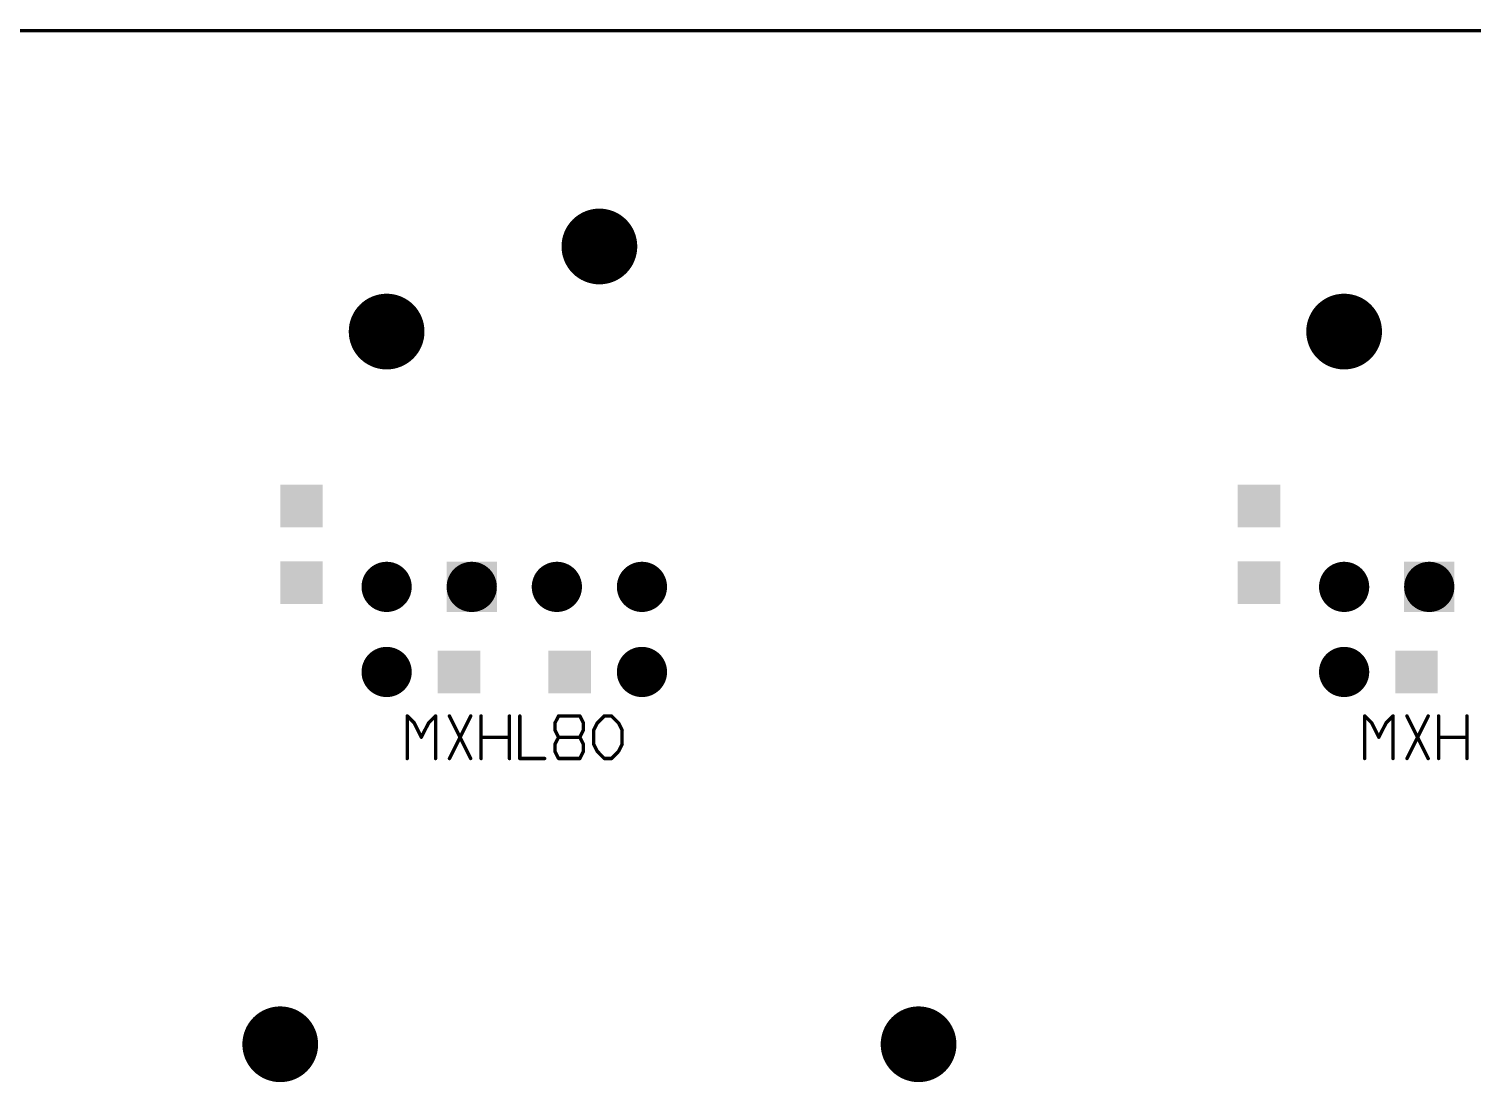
# Model space of a CAD drawing. Header units: millimetres. Extents: x 451 to 799, y 260 to 388.
# Drawn here: x 627.09 to 670.16, y 351.12 to 382.56 of the extents above; entities that cross this region are included whole.
import ezdxf

# ---------------------------------------------------------------- set-up
doc = ezdxf.new("R2010")
doc.units = ezdxf.units.MM
for name, color, linetype in [('3_A_', 4, 'Continuous'), ('4_A_', 54, 'Continuous'), ('5_A_', 7, 'Continuous'), ('8_A_', 3, 'Continuous')]:
    doc.layers.add(name, color=color, linetype=linetype)

# ---------------------------------------------------------------- blocks, each defined once
blk = doc.blocks.new('D24ROUND1_4986X1_4986')
blk.add_lwpolyline([(0.37465, 0, 0.7493, 0.7493, 1), (-0.37465, 0, 0.7493, 0.7493, 1), (0.37465, 0, 0.7493, 0.7493, 0)], format="xyseb")
blk = doc.blocks.new('D25ROUND2_2606X2_2606')
blk.add_lwpolyline([(0.56515, 0, 1.1303, 1.1303, 1), (-0.56515, 0, 1.1303, 1.1303, 1), (0.56515, 0, 1.1303, 1.1303, 0)], format="xyseb")
blk = doc.blocks.new('D16SQUARE1_27X1_27')
blk.add_solid([(-0.635, -0.635), (0.635, -0.635), (-0.635, 0.635), (0.635, 0.635)])
blk = doc.blocks.new('D41SQUARE1_4986X1_4986')
blk.add_solid([(-0.7493, -0.7493), (0.7493, -0.7493), (-0.7493, 0.7493), (0.7493, 0.7493)])

msp = doc.modelspace()

# ---------------------------------------------------------------- linework, layer by layer
at = {"layer": '5_A_'}
for points in [[(638.591, 361.843, 0.102, 0.102, 0), (638.38, 362.054, 0.102, 0.102, 0)], [(638.38, 362.054, 0.102, 0.102, 0), (638.38, 360.784, 0.102, 0.102, 0)], [(638.801, 361.419, 0.102, 0.102, 0), (638.591, 361.843, 0.102, 0.102, 0)], [(639.015, 361.843, 0.102, 0.102, 0), (638.801, 361.419, 0.102, 0.102, 0)], [(639.226, 362.054, 0.102, 0.102, 0), (639.015, 361.843, 0.102, 0.102, 0)], [(639.226, 360.784, 0.102, 0.102, 0), (639.226, 362.054, 0.102, 0.102, 0)], [(640.275, 360.784, 0.102, 0.102, 0), (639.64, 362.054, 0.102, 0.102, 0)], [(640.275, 362.054, 0.102, 0.102, 0), (639.64, 360.784, 0.102, 0.102, 0)], [(640.585, 360.784, 0.102, 0.102, 0), (640.585, 362.054, 0.102, 0.102, 0)], [(641.43, 360.784, 0.102, 0.102, 0), (641.43, 362.054, 0.102, 0.102, 0)], [(641.74, 360.784, 0.102, 0.102, 0), (641.74, 362.054, 0.102, 0.102, 0)], [(642.896, 362.054, 0.102, 0.102, 0), (642.789, 361.843, 0.102, 0.102, 0)], [(642.789, 361.843, 0.102, 0.102, 0), (642.789, 361.633, 0.102, 0.102, 0)], [(643.531, 362.054, 0.102, 0.102, 0), (642.896, 362.054, 0.102, 0.102, 0)], [(643.638, 361.843, 0.102, 0.102, 0), (643.531, 362.054, 0.102, 0.102, 0)], [(643.638, 361.633, 0.102, 0.102, 0), (643.638, 361.843, 0.102, 0.102, 0)], [(643.945, 361.633, 0.102, 0.102, 0), (644.052, 361.843, 0.102, 0.102, 0)], [(644.052, 361.843, 0.102, 0.102, 0), (644.262, 362.054, 0.102, 0.102, 0)], [(644.262, 362.054, 0.102, 0.102, 0), (644.476, 362.054, 0.102, 0.102, 0)], [(644.476, 362.054, 0.102, 0.102, 0), (644.687, 361.843, 0.102, 0.102, 0)], [(644.687, 361.843, 0.102, 0.102, 0), (644.793, 361.633, 0.102, 0.102, 0)], [(667.166, 361.843, 0.102, 0.102, 0), (666.955, 362.054, 0.102, 0.102, 0)], [(666.955, 362.054, 0.102, 0.102, 0), (666.955, 360.784, 0.102, 0.102, 0)], [(667.376, 361.419, 0.102, 0.102, 0), (667.166, 361.843, 0.102, 0.102, 0)], [(667.59, 361.843, 0.102, 0.102, 0), (667.376, 361.419, 0.102, 0.102, 0)], [(667.801, 362.054, 0.102, 0.102, 0), (667.59, 361.843, 0.102, 0.102, 0)], [(667.801, 360.784, 0.102, 0.102, 0), (667.801, 362.054, 0.102, 0.102, 0)], [(668.85, 360.784, 0.102, 0.102, 0), (668.215, 362.054, 0.102, 0.102, 0)], [(668.85, 362.054, 0.102, 0.102, 0), (668.215, 360.784, 0.102, 0.102, 0)], [(669.16, 360.784, 0.102, 0.102, 0), (669.16, 362.054, 0.102, 0.102, 0)], [(670.005, 360.784, 0.102, 0.102, 0), (670.005, 362.054, 0.102, 0.102, 0)], [(641.43, 361.419, 0.102, 0.102, 0), (640.585, 361.419, 0.102, 0.102, 0)], [(642.789, 361.633, 0.102, 0.102, 0), (642.896, 361.419, 0.102, 0.102, 0)], [(642.789, 361.208, 0.102, 0.102, 0), (642.896, 361.419, 0.102, 0.102, 0)], [(642.896, 361.419, 0.102, 0.102, 0), (643.531, 361.419, 0.102, 0.102, 0)], [(643.531, 361.419, 0.102, 0.102, 0), (643.638, 361.633, 0.102, 0.102, 0)], [(643.531, 361.419, 0.102, 0.102, 0), (643.638, 361.208, 0.102, 0.102, 0)], [(643.945, 361.208, 0.102, 0.102, 0), (643.945, 361.633, 0.102, 0.102, 0)], [(644.793, 361.633, 0.102, 0.102, 0), (644.793, 361.208, 0.102, 0.102, 0)], [(670.005, 361.419, 0.102, 0.102, 0), (669.16, 361.419, 0.102, 0.102, 0)], [(642.789, 360.998, 0.102, 0.102, 0), (642.789, 361.208, 0.102, 0.102, 0)], [(642.896, 360.784, 0.102, 0.102, 0), (642.789, 360.998, 0.102, 0.102, 0)], [(643.638, 360.998, 0.102, 0.102, 0), (643.531, 360.784, 0.102, 0.102, 0)], [(643.638, 361.208, 0.102, 0.102, 0), (643.638, 360.998, 0.102, 0.102, 0)], [(644.052, 360.998, 0.102, 0.102, 0), (643.945, 361.208, 0.102, 0.102, 0)], [(644.262, 360.784, 0.102, 0.102, 0), (644.052, 360.998, 0.102, 0.102, 0)], [(644.687, 360.998, 0.102, 0.102, 0), (644.476, 360.784, 0.102, 0.102, 0)], [(644.793, 361.208, 0.102, 0.102, 0), (644.687, 360.998, 0.102, 0.102, 0)], [(642.482, 360.784, 0.102, 0.102, 0), (641.74, 360.784, 0.102, 0.102, 0)], [(643.531, 360.784, 0.102, 0.102, 0), (642.896, 360.784, 0.102, 0.102, 0)], [(644.476, 360.784, 0.102, 0.102, 0), (644.262, 360.784, 0.102, 0.102, 0)]]:
    msp.add_lwpolyline(points, format="xyseb", dxfattribs=at)
for points in [[(638.354, 362.054, 0.0508, 0.0508, 1), (638.405, 362.054, 0.0508, 0.0508, 1), (638.354, 362.054, 0.0508, 0.0508, 0)], [(638.354, 362.054, 0.0508, 0.0508, 1), (638.405, 362.054, 0.0508, 0.0508, 1), (638.354, 362.054, 0.0508, 0.0508, 0)], [(638.354, 362.054, 0.0508, 0.0508, 1), (638.405, 362.054, 0.0508, 0.0508, 1), (638.354, 362.054, 0.0508, 0.0508, 0)], [(638.565, 361.843, 0.0508, 0.0508, 1), (638.616, 361.843, 0.0508, 0.0508, 1), (638.565, 361.843, 0.0508, 0.0508, 0)], [(638.565, 361.843, 0.0508, 0.0508, 1), (638.616, 361.843, 0.0508, 0.0508, 1), (638.565, 361.843, 0.0508, 0.0508, 0)], [(638.565, 361.843, 0.0508, 0.0508, 1), (638.616, 361.843, 0.0508, 0.0508, 1), (638.565, 361.843, 0.0508, 0.0508, 0)], [(638.989, 361.843, 0.0508, 0.0508, 1), (639.04, 361.843, 0.0508, 0.0508, 1), (638.989, 361.843, 0.0508, 0.0508, 0)], [(638.989, 361.843, 0.0508, 0.0508, 1), (639.04, 361.843, 0.0508, 0.0508, 1), (638.989, 361.843, 0.0508, 0.0508, 0)], [(638.989, 361.843, 0.0508, 0.0508, 1), (639.04, 361.843, 0.0508, 0.0508, 1), (638.989, 361.843, 0.0508, 0.0508, 0)], [(639.2, 362.054, 0.0508, 0.0508, 1), (639.251, 362.054, 0.0508, 0.0508, 1), (639.2, 362.054, 0.0508, 0.0508, 0)], [(639.2, 362.054, 0.0508, 0.0508, 1), (639.251, 362.054, 0.0508, 0.0508, 1), (639.2, 362.054, 0.0508, 0.0508, 0)], [(639.2, 362.054, 0.0508, 0.0508, 1), (639.251, 362.054, 0.0508, 0.0508, 1), (639.2, 362.054, 0.0508, 0.0508, 0)], [(639.614, 362.054, 0.0508, 0.0508, 1), (639.665, 362.054, 0.0508, 0.0508, 1), (639.614, 362.054, 0.0508, 0.0508, 0)], [(639.614, 362.054, 0.0508, 0.0508, 1), (639.665, 362.054, 0.0508, 0.0508, 1), (639.614, 362.054, 0.0508, 0.0508, 0)], [(640.249, 362.054, 0.0508, 0.0508, 1), (640.3, 362.054, 0.0508, 0.0508, 1), (640.249, 362.054, 0.0508, 0.0508, 0)], [(640.559, 362.054, 0.0508, 0.0508, 1), (640.61, 362.054, 0.0508, 0.0508, 1), (640.559, 362.054, 0.0508, 0.0508, 0)], [(640.559, 362.054, 0.0508, 0.0508, 1), (640.61, 362.054, 0.0508, 0.0508, 1), (640.559, 362.054, 0.0508, 0.0508, 0)], [(641.405, 362.054, 0.0508, 0.0508, 1), (641.456, 362.054, 0.0508, 0.0508, 1), (641.405, 362.054, 0.0508, 0.0508, 0)], [(641.405, 362.054, 0.0508, 0.0508, 1), (641.456, 362.054, 0.0508, 0.0508, 1), (641.405, 362.054, 0.0508, 0.0508, 0)], [(641.715, 362.054, 0.0508, 0.0508, 1), (641.766, 362.054, 0.0508, 0.0508, 1), (641.715, 362.054, 0.0508, 0.0508, 0)], [(641.715, 362.054, 0.0508, 0.0508, 1), (641.766, 362.054, 0.0508, 0.0508, 1), (641.715, 362.054, 0.0508, 0.0508, 0)], [(642.764, 361.843, 0.0508, 0.0508, 1), (642.815, 361.843, 0.0508, 0.0508, 1), (642.764, 361.843, 0.0508, 0.0508, 0)], [(642.764, 361.843, 0.0508, 0.0508, 1), (642.815, 361.843, 0.0508, 0.0508, 1), (642.764, 361.843, 0.0508, 0.0508, 0)], [(642.764, 361.843, 0.0508, 0.0508, 1), (642.815, 361.843, 0.0508, 0.0508, 1), (642.764, 361.843, 0.0508, 0.0508, 0)], [(642.871, 362.054, 0.0508, 0.0508, 1), (642.921, 362.054, 0.0508, 0.0508, 1), (642.871, 362.054, 0.0508, 0.0508, 0)], [(642.871, 362.054, 0.0508, 0.0508, 1), (642.921, 362.054, 0.0508, 0.0508, 1), (642.871, 362.054, 0.0508, 0.0508, 0)], [(642.871, 362.054, 0.0508, 0.0508, 1), (642.921, 362.054, 0.0508, 0.0508, 1), (642.871, 362.054, 0.0508, 0.0508, 0)], [(643.506, 362.054, 0.0508, 0.0508, 1), (643.556, 362.054, 0.0508, 0.0508, 1), (643.506, 362.054, 0.0508, 0.0508, 0)], [(643.506, 362.054, 0.0508, 0.0508, 1), (643.556, 362.054, 0.0508, 0.0508, 1), (643.506, 362.054, 0.0508, 0.0508, 0)], [(643.506, 362.054, 0.0508, 0.0508, 1), (643.556, 362.054, 0.0508, 0.0508, 1), (643.506, 362.054, 0.0508, 0.0508, 0)], [(643.612, 361.843, 0.0508, 0.0508, 1), (643.663, 361.843, 0.0508, 0.0508, 1), (643.612, 361.843, 0.0508, 0.0508, 0)], [(643.612, 361.843, 0.0508, 0.0508, 1), (643.663, 361.843, 0.0508, 0.0508, 1), (643.612, 361.843, 0.0508, 0.0508, 0)], [(643.612, 361.843, 0.0508, 0.0508, 1), (643.663, 361.843, 0.0508, 0.0508, 1), (643.612, 361.843, 0.0508, 0.0508, 0)], [(644.026, 361.843, 0.0508, 0.0508, 1), (644.077, 361.843, 0.0508, 0.0508, 1), (644.026, 361.843, 0.0508, 0.0508, 0)], [(644.026, 361.843, 0.0508, 0.0508, 1), (644.077, 361.843, 0.0508, 0.0508, 1), (644.026, 361.843, 0.0508, 0.0508, 0)], [(644.026, 361.843, 0.0508, 0.0508, 1), (644.077, 361.843, 0.0508, 0.0508, 1), (644.026, 361.843, 0.0508, 0.0508, 0)], [(644.237, 362.054, 0.0508, 0.0508, 1), (644.288, 362.054, 0.0508, 0.0508, 1), (644.237, 362.054, 0.0508, 0.0508, 0)], [(644.237, 362.054, 0.0508, 0.0508, 1), (644.288, 362.054, 0.0508, 0.0508, 1), (644.237, 362.054, 0.0508, 0.0508, 0)], [(644.237, 362.054, 0.0508, 0.0508, 1), (644.288, 362.054, 0.0508, 0.0508, 1), (644.237, 362.054, 0.0508, 0.0508, 0)], [(644.45, 362.054, 0.0508, 0.0508, 1), (644.501, 362.054, 0.0508, 0.0508, 1), (644.45, 362.054, 0.0508, 0.0508, 0)], [(644.45, 362.054, 0.0508, 0.0508, 1), (644.501, 362.054, 0.0508, 0.0508, 1), (644.45, 362.054, 0.0508, 0.0508, 0)], [(644.45, 362.054, 0.0508, 0.0508, 1), (644.501, 362.054, 0.0508, 0.0508, 1), (644.45, 362.054, 0.0508, 0.0508, 0)], [(644.661, 361.843, 0.0508, 0.0508, 1), (644.712, 361.843, 0.0508, 0.0508, 1), (644.661, 361.843, 0.0508, 0.0508, 0)], [(644.661, 361.843, 0.0508, 0.0508, 1), (644.712, 361.843, 0.0508, 0.0508, 1), (644.661, 361.843, 0.0508, 0.0508, 0)], [(644.661, 361.843, 0.0508, 0.0508, 1), (644.712, 361.843, 0.0508, 0.0508, 1), (644.661, 361.843, 0.0508, 0.0508, 0)], [(666.929, 362.054, 0.0508, 0.0508, 1), (666.98, 362.054, 0.0508, 0.0508, 1), (666.929, 362.054, 0.0508, 0.0508, 0)], [(666.929, 362.054, 0.0508, 0.0508, 1), (666.98, 362.054, 0.0508, 0.0508, 1), (666.929, 362.054, 0.0508, 0.0508, 0)], [(666.929, 362.054, 0.0508, 0.0508, 1), (666.98, 362.054, 0.0508, 0.0508, 1), (666.929, 362.054, 0.0508, 0.0508, 0)], [(667.14, 361.843, 0.0508, 0.0508, 1), (667.191, 361.843, 0.0508, 0.0508, 1), (667.14, 361.843, 0.0508, 0.0508, 0)], [(667.14, 361.843, 0.0508, 0.0508, 1), (667.191, 361.843, 0.0508, 0.0508, 1), (667.14, 361.843, 0.0508, 0.0508, 0)], [(667.14, 361.843, 0.0508, 0.0508, 1), (667.191, 361.843, 0.0508, 0.0508, 1), (667.14, 361.843, 0.0508, 0.0508, 0)], [(667.564, 361.843, 0.0508, 0.0508, 1), (667.615, 361.843, 0.0508, 0.0508, 1), (667.564, 361.843, 0.0508, 0.0508, 0)], [(667.564, 361.843, 0.0508, 0.0508, 1), (667.615, 361.843, 0.0508, 0.0508, 1), (667.564, 361.843, 0.0508, 0.0508, 0)], [(667.564, 361.843, 0.0508, 0.0508, 1), (667.615, 361.843, 0.0508, 0.0508, 1), (667.564, 361.843, 0.0508, 0.0508, 0)], [(667.775, 362.054, 0.0508, 0.0508, 1), (667.826, 362.054, 0.0508, 0.0508, 1), (667.775, 362.054, 0.0508, 0.0508, 0)], [(667.775, 362.054, 0.0508, 0.0508, 1), (667.826, 362.054, 0.0508, 0.0508, 1), (667.775, 362.054, 0.0508, 0.0508, 0)], [(667.775, 362.054, 0.0508, 0.0508, 1), (667.826, 362.054, 0.0508, 0.0508, 1), (667.775, 362.054, 0.0508, 0.0508, 0)], [(668.189, 362.054, 0.0508, 0.0508, 1), (668.24, 362.054, 0.0508, 0.0508, 1), (668.189, 362.054, 0.0508, 0.0508, 0)], [(668.189, 362.054, 0.0508, 0.0508, 1), (668.24, 362.054, 0.0508, 0.0508, 1), (668.189, 362.054, 0.0508, 0.0508, 0)], [(668.824, 362.054, 0.0508, 0.0508, 1), (668.875, 362.054, 0.0508, 0.0508, 1), (668.824, 362.054, 0.0508, 0.0508, 0)], [(669.134, 362.054, 0.0508, 0.0508, 1), (669.185, 362.054, 0.0508, 0.0508, 1), (669.134, 362.054, 0.0508, 0.0508, 0)], [(669.134, 362.054, 0.0508, 0.0508, 1), (669.185, 362.054, 0.0508, 0.0508, 1), (669.134, 362.054, 0.0508, 0.0508, 0)], [(669.98, 362.054, 0.0508, 0.0508, 1), (670.031, 362.054, 0.0508, 0.0508, 1), (669.98, 362.054, 0.0508, 0.0508, 0)], [(669.98, 362.054, 0.0508, 0.0508, 1), (670.031, 362.054, 0.0508, 0.0508, 1), (669.98, 362.054, 0.0508, 0.0508, 0)], [(638.776, 361.419, 0.0508, 0.0508, 1), (638.827, 361.419, 0.0508, 0.0508, 1), (638.776, 361.419, 0.0508, 0.0508, 0)], [(638.776, 361.419, 0.0508, 0.0508, 1), (638.827, 361.419, 0.0508, 0.0508, 1), (638.776, 361.419, 0.0508, 0.0508, 0)], [(638.776, 361.419, 0.0508, 0.0508, 1), (638.827, 361.419, 0.0508, 0.0508, 1), (638.776, 361.419, 0.0508, 0.0508, 0)], [(640.559, 361.419, 0.0508, 0.0508, 1), (640.61, 361.419, 0.0508, 0.0508, 1), (640.559, 361.419, 0.0508, 0.0508, 0)], [(640.559, 361.419, 0.0508, 0.0508, 1), (640.61, 361.419, 0.0508, 0.0508, 1), (640.559, 361.419, 0.0508, 0.0508, 0)], [(641.405, 361.419, 0.0508, 0.0508, 1), (641.456, 361.419, 0.0508, 0.0508, 1), (641.405, 361.419, 0.0508, 0.0508, 0)], [(642.764, 361.633, 0.0508, 0.0508, 1), (642.815, 361.633, 0.0508, 0.0508, 1), (642.764, 361.633, 0.0508, 0.0508, 0)], [(642.764, 361.633, 0.0508, 0.0508, 1), (642.815, 361.633, 0.0508, 0.0508, 1), (642.764, 361.633, 0.0508, 0.0508, 0)], [(642.764, 361.633, 0.0508, 0.0508, 1), (642.815, 361.633, 0.0508, 0.0508, 1), (642.764, 361.633, 0.0508, 0.0508, 0)], [(642.871, 361.419, 0.0508, 0.0508, 1), (642.921, 361.419, 0.0508, 0.0508, 1), (642.871, 361.419, 0.0508, 0.0508, 0)], [(642.871, 361.419, 0.0508, 0.0508, 1), (642.921, 361.419, 0.0508, 0.0508, 1), (642.871, 361.419, 0.0508, 0.0508, 0)], [(642.871, 361.419, 0.0508, 0.0508, 1), (642.921, 361.419, 0.0508, 0.0508, 1), (642.871, 361.419, 0.0508, 0.0508, 0)], [(642.871, 361.419, 0.0508, 0.0508, 1), (642.921, 361.419, 0.0508, 0.0508, 1), (642.871, 361.419, 0.0508, 0.0508, 0)], [(642.871, 361.419, 0.0508, 0.0508, 1), (642.921, 361.419, 0.0508, 0.0508, 1), (642.871, 361.419, 0.0508, 0.0508, 0)], [(643.506, 361.419, 0.0508, 0.0508, 1), (643.556, 361.419, 0.0508, 0.0508, 1), (643.506, 361.419, 0.0508, 0.0508, 0)], [(643.506, 361.419, 0.0508, 0.0508, 1), (643.556, 361.419, 0.0508, 0.0508, 1), (643.506, 361.419, 0.0508, 0.0508, 0)], [(643.506, 361.419, 0.0508, 0.0508, 1), (643.556, 361.419, 0.0508, 0.0508, 1), (643.506, 361.419, 0.0508, 0.0508, 0)], [(643.506, 361.419, 0.0508, 0.0508, 1), (643.556, 361.419, 0.0508, 0.0508, 1), (643.506, 361.419, 0.0508, 0.0508, 0)], [(643.612, 361.633, 0.0508, 0.0508, 1), (643.663, 361.633, 0.0508, 0.0508, 1), (643.612, 361.633, 0.0508, 0.0508, 0)], [(643.612, 361.633, 0.0508, 0.0508, 1), (643.663, 361.633, 0.0508, 0.0508, 1), (643.612, 361.633, 0.0508, 0.0508, 0)], [(643.612, 361.633, 0.0508, 0.0508, 1), (643.663, 361.633, 0.0508, 0.0508, 1), (643.612, 361.633, 0.0508, 0.0508, 0)], [(643.92, 361.633, 0.0508, 0.0508, 1), (643.97, 361.633, 0.0508, 0.0508, 1), (643.92, 361.633, 0.0508, 0.0508, 0)], [(643.92, 361.633, 0.0508, 0.0508, 1), (643.97, 361.633, 0.0508, 0.0508, 1), (643.92, 361.633, 0.0508, 0.0508, 0)], [(643.92, 361.633, 0.0508, 0.0508, 1), (643.97, 361.633, 0.0508, 0.0508, 1), (643.92, 361.633, 0.0508, 0.0508, 0)], [(644.768, 361.633, 0.0508, 0.0508, 1), (644.819, 361.633, 0.0508, 0.0508, 1), (644.768, 361.633, 0.0508, 0.0508, 0)], [(644.768, 361.633, 0.0508, 0.0508, 1), (644.819, 361.633, 0.0508, 0.0508, 1), (644.768, 361.633, 0.0508, 0.0508, 0)], [(644.768, 361.633, 0.0508, 0.0508, 1), (644.819, 361.633, 0.0508, 0.0508, 1), (644.768, 361.633, 0.0508, 0.0508, 0)], [(667.351, 361.419, 0.0508, 0.0508, 1), (667.402, 361.419, 0.0508, 0.0508, 1), (667.351, 361.419, 0.0508, 0.0508, 0)], [(667.351, 361.419, 0.0508, 0.0508, 1), (667.402, 361.419, 0.0508, 0.0508, 1), (667.351, 361.419, 0.0508, 0.0508, 0)], [(667.351, 361.419, 0.0508, 0.0508, 1), (667.402, 361.419, 0.0508, 0.0508, 1), (667.351, 361.419, 0.0508, 0.0508, 0)], [(669.134, 361.419, 0.0508, 0.0508, 1), (669.185, 361.419, 0.0508, 0.0508, 1), (669.134, 361.419, 0.0508, 0.0508, 0)], [(669.134, 361.419, 0.0508, 0.0508, 1), (669.185, 361.419, 0.0508, 0.0508, 1), (669.134, 361.419, 0.0508, 0.0508, 0)], [(669.98, 361.419, 0.0508, 0.0508, 1), (670.031, 361.419, 0.0508, 0.0508, 1), (669.98, 361.419, 0.0508, 0.0508, 0)], [(642.764, 361.208, 0.0508, 0.0508, 1), (642.815, 361.208, 0.0508, 0.0508, 1), (642.764, 361.208, 0.0508, 0.0508, 0)], [(642.764, 361.208, 0.0508, 0.0508, 1), (642.815, 361.208, 0.0508, 0.0508, 1), (642.764, 361.208, 0.0508, 0.0508, 0)], [(642.764, 361.208, 0.0508, 0.0508, 1), (642.815, 361.208, 0.0508, 0.0508, 1), (642.764, 361.208, 0.0508, 0.0508, 0)], [(642.764, 360.998, 0.0508, 0.0508, 1), (642.815, 360.998, 0.0508, 0.0508, 1), (642.764, 360.998, 0.0508, 0.0508, 0)], [(642.764, 360.998, 0.0508, 0.0508, 1), (642.815, 360.998, 0.0508, 0.0508, 1), (642.764, 360.998, 0.0508, 0.0508, 0)], [(642.764, 360.998, 0.0508, 0.0508, 1), (642.815, 360.998, 0.0508, 0.0508, 1), (642.764, 360.998, 0.0508, 0.0508, 0)], [(643.612, 361.208, 0.0508, 0.0508, 1), (643.663, 361.208, 0.0508, 0.0508, 1), (643.612, 361.208, 0.0508, 0.0508, 0)], [(643.612, 361.208, 0.0508, 0.0508, 1), (643.663, 361.208, 0.0508, 0.0508, 1), (643.612, 361.208, 0.0508, 0.0508, 0)], [(643.612, 361.208, 0.0508, 0.0508, 1), (643.663, 361.208, 0.0508, 0.0508, 1), (643.612, 361.208, 0.0508, 0.0508, 0)], [(643.612, 360.998, 0.0508, 0.0508, 1), (643.663, 360.998, 0.0508, 0.0508, 1), (643.612, 360.998, 0.0508, 0.0508, 0)], [(643.612, 360.998, 0.0508, 0.0508, 1), (643.663, 360.998, 0.0508, 0.0508, 1), (643.612, 360.998, 0.0508, 0.0508, 0)], [(643.612, 360.998, 0.0508, 0.0508, 1), (643.663, 360.998, 0.0508, 0.0508, 1), (643.612, 360.998, 0.0508, 0.0508, 0)], [(643.92, 361.208, 0.0508, 0.0508, 1), (643.97, 361.208, 0.0508, 0.0508, 1), (643.92, 361.208, 0.0508, 0.0508, 0)], [(643.92, 361.208, 0.0508, 0.0508, 1), (643.97, 361.208, 0.0508, 0.0508, 1), (643.92, 361.208, 0.0508, 0.0508, 0)], [(643.92, 361.208, 0.0508, 0.0508, 1), (643.97, 361.208, 0.0508, 0.0508, 1), (643.92, 361.208, 0.0508, 0.0508, 0)], [(644.026, 360.998, 0.0508, 0.0508, 1), (644.077, 360.998, 0.0508, 0.0508, 1), (644.026, 360.998, 0.0508, 0.0508, 0)], [(644.026, 360.998, 0.0508, 0.0508, 1), (644.077, 360.998, 0.0508, 0.0508, 1), (644.026, 360.998, 0.0508, 0.0508, 0)], [(644.026, 360.998, 0.0508, 0.0508, 1), (644.077, 360.998, 0.0508, 0.0508, 1), (644.026, 360.998, 0.0508, 0.0508, 0)], [(644.661, 360.998, 0.0508, 0.0508, 1), (644.712, 360.998, 0.0508, 0.0508, 1), (644.661, 360.998, 0.0508, 0.0508, 0)], [(644.661, 360.998, 0.0508, 0.0508, 1), (644.712, 360.998, 0.0508, 0.0508, 1), (644.661, 360.998, 0.0508, 0.0508, 0)], [(644.661, 360.998, 0.0508, 0.0508, 1), (644.712, 360.998, 0.0508, 0.0508, 1), (644.661, 360.998, 0.0508, 0.0508, 0)], [(644.768, 361.208, 0.0508, 0.0508, 1), (644.819, 361.208, 0.0508, 0.0508, 1), (644.768, 361.208, 0.0508, 0.0508, 0)], [(644.768, 361.208, 0.0508, 0.0508, 1), (644.819, 361.208, 0.0508, 0.0508, 1), (644.768, 361.208, 0.0508, 0.0508, 0)], [(644.768, 361.208, 0.0508, 0.0508, 1), (644.819, 361.208, 0.0508, 0.0508, 1), (644.768, 361.208, 0.0508, 0.0508, 0)], [(638.354, 360.784, 0.0508, 0.0508, 1), (638.405, 360.784, 0.0508, 0.0508, 1), (638.354, 360.784, 0.0508, 0.0508, 0)], [(638.354, 360.784, 0.0508, 0.0508, 1), (638.405, 360.784, 0.0508, 0.0508, 1), (638.354, 360.784, 0.0508, 0.0508, 0)], [(639.2, 360.784, 0.0508, 0.0508, 1), (639.251, 360.784, 0.0508, 0.0508, 1), (639.2, 360.784, 0.0508, 0.0508, 0)], [(639.614, 360.784, 0.0508, 0.0508, 1), (639.665, 360.784, 0.0508, 0.0508, 1), (639.614, 360.784, 0.0508, 0.0508, 0)], [(639.614, 360.784, 0.0508, 0.0508, 1), (639.665, 360.784, 0.0508, 0.0508, 1), (639.614, 360.784, 0.0508, 0.0508, 0)], [(640.249, 360.784, 0.0508, 0.0508, 1), (640.3, 360.784, 0.0508, 0.0508, 1), (640.249, 360.784, 0.0508, 0.0508, 0)], [(640.559, 360.784, 0.0508, 0.0508, 1), (640.61, 360.784, 0.0508, 0.0508, 1), (640.559, 360.784, 0.0508, 0.0508, 0)], [(641.405, 360.784, 0.0508, 0.0508, 1), (641.456, 360.784, 0.0508, 0.0508, 1), (641.405, 360.784, 0.0508, 0.0508, 0)], [(641.715, 360.784, 0.0508, 0.0508, 1), (641.766, 360.784, 0.0508, 0.0508, 1), (641.715, 360.784, 0.0508, 0.0508, 0)], [(641.715, 360.784, 0.0508, 0.0508, 1), (641.766, 360.784, 0.0508, 0.0508, 1), (641.715, 360.784, 0.0508, 0.0508, 0)], [(641.715, 360.784, 0.0508, 0.0508, 1), (641.766, 360.784, 0.0508, 0.0508, 1), (641.715, 360.784, 0.0508, 0.0508, 0)], [(642.457, 360.784, 0.0508, 0.0508, 1), (642.507, 360.784, 0.0508, 0.0508, 1), (642.457, 360.784, 0.0508, 0.0508, 0)], [(642.871, 360.784, 0.0508, 0.0508, 1), (642.921, 360.784, 0.0508, 0.0508, 1), (642.871, 360.784, 0.0508, 0.0508, 0)], [(642.871, 360.784, 0.0508, 0.0508, 1), (642.921, 360.784, 0.0508, 0.0508, 1), (642.871, 360.784, 0.0508, 0.0508, 0)], [(642.871, 360.784, 0.0508, 0.0508, 1), (642.921, 360.784, 0.0508, 0.0508, 1), (642.871, 360.784, 0.0508, 0.0508, 0)], [(643.506, 360.784, 0.0508, 0.0508, 1), (643.556, 360.784, 0.0508, 0.0508, 1), (643.506, 360.784, 0.0508, 0.0508, 0)], [(643.506, 360.784, 0.0508, 0.0508, 1), (643.556, 360.784, 0.0508, 0.0508, 1), (643.506, 360.784, 0.0508, 0.0508, 0)], [(643.506, 360.784, 0.0508, 0.0508, 1), (643.556, 360.784, 0.0508, 0.0508, 1), (643.506, 360.784, 0.0508, 0.0508, 0)], [(644.237, 360.784, 0.0508, 0.0508, 1), (644.288, 360.784, 0.0508, 0.0508, 1), (644.237, 360.784, 0.0508, 0.0508, 0)], [(644.237, 360.784, 0.0508, 0.0508, 1), (644.288, 360.784, 0.0508, 0.0508, 1), (644.237, 360.784, 0.0508, 0.0508, 0)], [(644.237, 360.784, 0.0508, 0.0508, 1), (644.288, 360.784, 0.0508, 0.0508, 1), (644.237, 360.784, 0.0508, 0.0508, 0)], [(644.45, 360.784, 0.0508, 0.0508, 1), (644.501, 360.784, 0.0508, 0.0508, 1), (644.45, 360.784, 0.0508, 0.0508, 0)], [(644.45, 360.784, 0.0508, 0.0508, 1), (644.501, 360.784, 0.0508, 0.0508, 1), (644.45, 360.784, 0.0508, 0.0508, 0)], [(644.45, 360.784, 0.0508, 0.0508, 1), (644.501, 360.784, 0.0508, 0.0508, 1), (644.45, 360.784, 0.0508, 0.0508, 0)], [(666.929, 360.784, 0.0508, 0.0508, 1), (666.98, 360.784, 0.0508, 0.0508, 1), (666.929, 360.784, 0.0508, 0.0508, 0)], [(666.929, 360.784, 0.0508, 0.0508, 1), (666.98, 360.784, 0.0508, 0.0508, 1), (666.929, 360.784, 0.0508, 0.0508, 0)], [(667.775, 360.784, 0.0508, 0.0508, 1), (667.826, 360.784, 0.0508, 0.0508, 1), (667.775, 360.784, 0.0508, 0.0508, 0)], [(668.189, 360.784, 0.0508, 0.0508, 1), (668.24, 360.784, 0.0508, 0.0508, 1), (668.189, 360.784, 0.0508, 0.0508, 0)], [(668.189, 360.784, 0.0508, 0.0508, 1), (668.24, 360.784, 0.0508, 0.0508, 1), (668.189, 360.784, 0.0508, 0.0508, 0)], [(668.824, 360.784, 0.0508, 0.0508, 1), (668.875, 360.784, 0.0508, 0.0508, 1), (668.824, 360.784, 0.0508, 0.0508, 0)], [(669.134, 360.784, 0.0508, 0.0508, 1), (669.185, 360.784, 0.0508, 0.0508, 1), (669.134, 360.784, 0.0508, 0.0508, 0)], [(669.98, 360.784, 0.0508, 0.0508, 1), (670.031, 360.784, 0.0508, 0.0508, 1), (669.98, 360.784, 0.0508, 0.0508, 0)]]:
    msp.add_lwpolyline(points, format="xyseb", close=True, dxfattribs=at)
at = {"layer": '8_A_'}
msp.add_lwpolyline([(695.162, 382.511, 0.102, 0.102, 0), (616.561, 382.511, 0.102, 0.102, 0)], format="xyseb", dxfattribs=at)

# ---------------------------------------------------------------- block references
at = {"layer": '3_A_'}
for name, p in [('D25ROUND2_2606X2_2606', (644.115, 376.067)), ('D25ROUND2_2606X2_2606', (637.765, 373.527)), ('D25ROUND2_2606X2_2606', (666.34, 373.527)), ('D24ROUND1_4986X1_4986', (637.765, 365.907)), ('D24ROUND1_4986X1_4986', (640.305, 365.907)), ('D24ROUND1_4986X1_4986', (642.845, 365.907)), ('D24ROUND1_4986X1_4986', (645.385, 365.907)), ('D24ROUND1_4986X1_4986', (666.34, 365.907)), ('D24ROUND1_4986X1_4986', (668.88, 365.907)), ('D24ROUND1_4986X1_4986', (637.765, 363.367)), ('D24ROUND1_4986X1_4986', (645.385, 363.367)), ('D24ROUND1_4986X1_4986', (666.34, 363.367)), ('D25ROUND2_2606X2_2606', (634.59, 352.255)), ('D25ROUND2_2606X2_2606', (653.64, 352.255))]:
    msp.add_blockref(name, p, dxfattribs=at)
at = {"layer": '4_A_'}
for name, p in [('D25ROUND2_2606X2_2606', (644.115, 376.067)), ('D25ROUND2_2606X2_2606', (637.765, 373.527)), ('D25ROUND2_2606X2_2606', (666.34, 373.527)), ('D16SQUARE1_27X1_27', (635.225, 368.32)), ('D16SQUARE1_27X1_27', (663.8, 368.32)), ('D16SQUARE1_27X1_27', (635.225, 366.034)), ('D24ROUND1_4986X1_4986', (637.765, 365.907)), ('D41SQUARE1_4986X1_4986', (640.305, 365.907)), ('D24ROUND1_4986X1_4986', (642.845, 365.907)), ('D24ROUND1_4986X1_4986', (645.385, 365.907)), ('D16SQUARE1_27X1_27', (663.8, 366.034)), ('D24ROUND1_4986X1_4986', (666.34, 365.907)), ('D41SQUARE1_4986X1_4986', (668.88, 365.907)), ('D24ROUND1_4986X1_4986', (637.765, 363.367)), ('D16SQUARE1_27X1_27', (639.924, 363.367)), ('D16SQUARE1_27X1_27', (643.226, 363.367)), ('D24ROUND1_4986X1_4986', (645.385, 363.367)), ('D24ROUND1_4986X1_4986', (666.34, 363.367)), ('D16SQUARE1_27X1_27', (668.499, 363.367)), ('D25ROUND2_2606X2_2606', (634.59, 352.255)), ('D25ROUND2_2606X2_2606', (653.64, 352.255))]:
    msp.add_blockref(name, p, dxfattribs=at)

doc.saveas('drawing.dxf')
